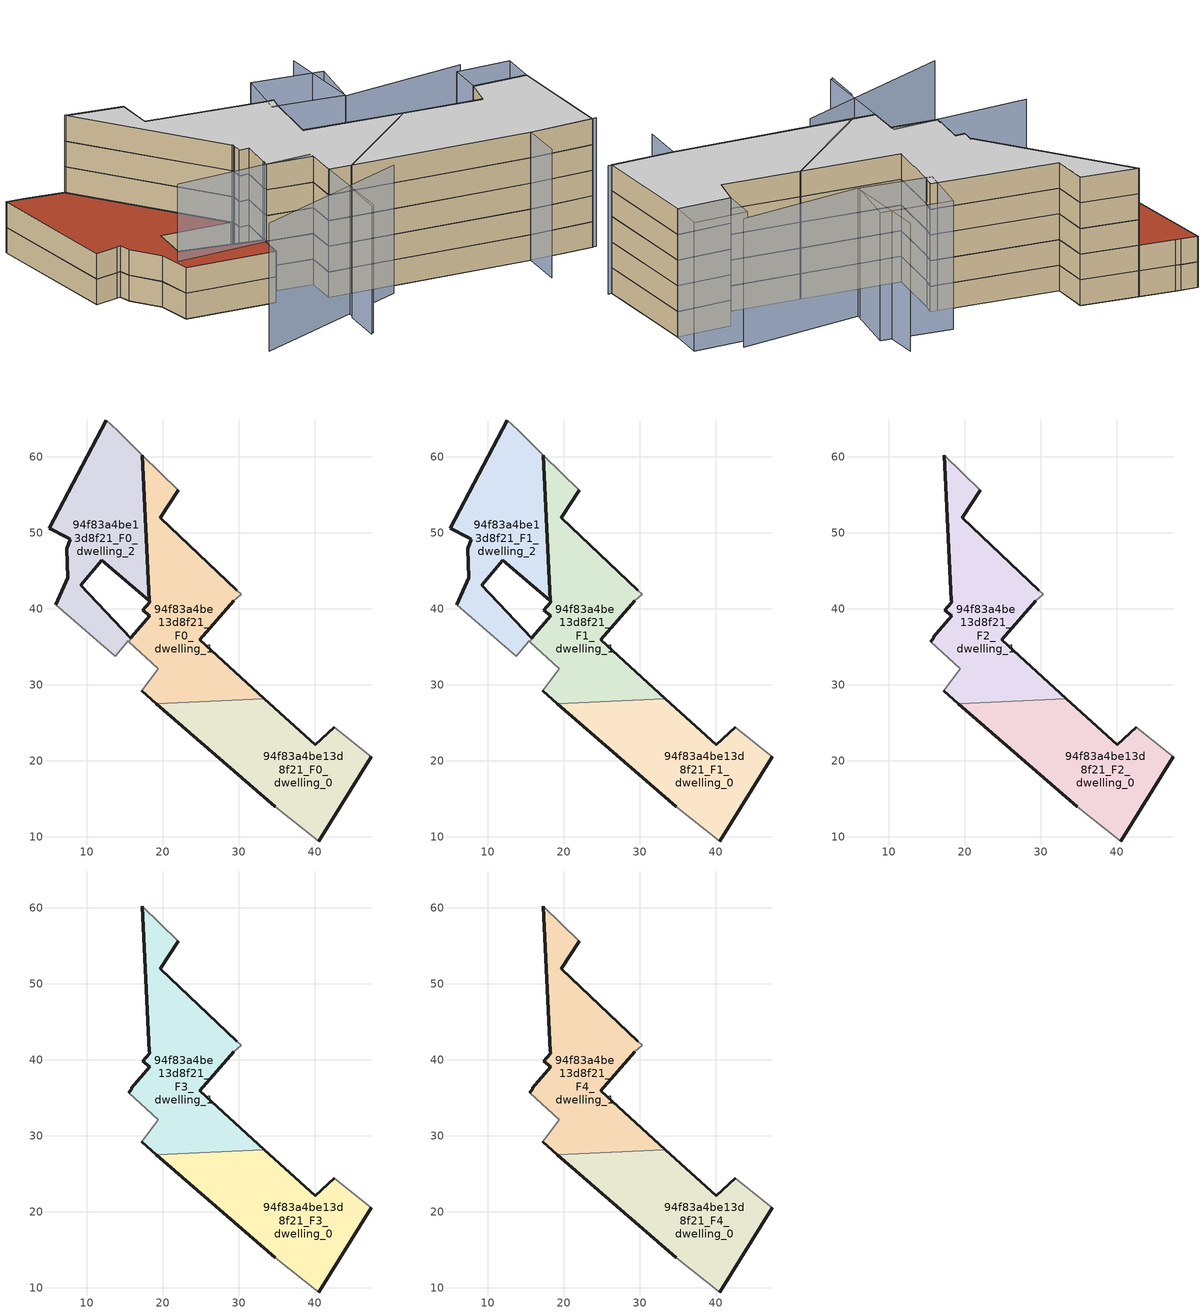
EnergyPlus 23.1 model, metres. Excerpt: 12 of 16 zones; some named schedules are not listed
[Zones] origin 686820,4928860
94f83a4be13d8f21_F0_dwelling_0
 floor ground (EU_floor_Construction): 40.56,9.43 47.47,20.53 42.55,24.39 40.07,22.08 33.37,28.19 19.16,27.52 34.79,13.93 z0
 wall outside (EU_wall_Construction): 47.47,20.53 40.56,9.43 / 34.79,13.93 19.16,27.52 / 33.37,28.19 40.07,22.08 42.55,24.39 z0:3
 wall adiabatic (EU_wall_Construction): 42.55,24.39 47.47,20.53 / 40.56,9.43 34.79,13.93 z0:3
 wall to 94f83a4be13d8f21_F0_dwelling_1 (EU_wall_Construction): 19.16,27.52 33.37,28.19 z0:3
94f83a4be13d8f21_F0_dwelling_1
 floor ground (EU_floor_Construction): 33.37,28.19 24.87,35.93 29.33,41.08 30.34,41.95 29.72,42.47 19.67,52 22,55.57 17.28,60.25 18.19,41.05 18.32,40.93 18.2,40.79 17.39,39.8 18.29,39.11 18.28,39.09 15.87,36.26 15.94,36.18 15.53,35.69 19.37,32.11 17.2,29.21 19.16,27.52 z0
 wall outside (EU_wall_Construction): 22,55.57 19.67,52 29.72,42.47 / 29.33,41.08 24.87,35.93 33.37,28.19 / 19.16,27.52 17.2,29.21 / 15.94,36.18 15.87,36.26 18.28,39.09 18.29,39.11 17.39,39.8 18.2,40.79 18.32,40.93 18.19,41.05 17.28,60.25 z0:3
 wall adiabatic (EU_wall_Construction): 17.28,60.25 22,55.57 / 29.72,42.47 30.34,41.95 29.33,41.08 / 17.2,29.21 19.37,32.11 15.53,35.69 z0:3
 wall to 94f83a4be13d8f21_F0_dwelling_2 (EU_wall_Construction): 15.53,35.69 15.94,36.18 z0:3
94f83a4be13d8f21_F0_dwelling_2
 floor ground (EU_floor_Construction): 15.53,35.69 15.94,36.18 15.87,36.26 15.77,36.14 9.22,43.08 11.94,46.39 18.19,41.05 17.28,60.25 14.44,63.06 13.97,63.53 12.56,64.85 5.02,50.59 7.37,49.42 7.81,49.18 7.35,47.89 7.48,44.11 5.89,40.57 13.71,33.74 15.42,35.79 z0
 wall outside (EU_wall_Construction): 5.89,40.57 7.48,44.11 7.35,47.89 7.81,49.18 7.37,49.42 5.02,50.59 12.56,64.85 / 17.28,60.25 18.19,41.05 11.94,46.39 9.22,43.08 15.77,36.14 15.87,36.26 15.94,36.18 z0:3
 wall adiabatic (EU_wall_Construction): 12.56,64.85 13.97,63.53 14.44,63.06 17.28,60.25 / 15.53,35.69 15.42,35.79 13.71,33.74 5.89,40.57 z0:3
94f83a4be13d8f21_F1_dwelling_0
 floor to 94f83a4be13d8f21_F0_dwelling_0 (EU_floor_Construction): 40.56,9.43 47.47,20.53 42.55,24.39 40.07,22.08 33.37,28.19 19.16,27.52 34.79,13.93 z3
 wall outside (EU_wall_Construction): 47.47,20.53 40.56,9.43 / 34.79,13.93 19.16,27.52 / 33.37,28.19 40.07,22.08 42.55,24.39 z3:6
 wall adiabatic (EU_wall_Construction): 42.55,24.39 47.47,20.53 / 40.56,9.43 34.79,13.93 z3:6
 wall to 94f83a4be13d8f21_F1_dwelling_1 (EU_wall_Construction): 19.16,27.52 33.37,28.19 z3:6
94f83a4be13d8f21_F1_dwelling_1
 floor to 94f83a4be13d8f21_F0_dwelling_1 (EU_floor_Construction): 33.37,28.19 24.87,35.93 29.33,41.08 30.34,41.95 29.72,42.47 19.67,52 22,55.57 17.28,60.25 18.19,41.05 18.32,40.93 18.2,40.79 17.39,39.8 18.29,39.11 18.28,39.09 15.87,36.26 15.94,36.18 15.53,35.69 19.37,32.11 17.2,29.21 19.16,27.52 z3
 wall outside (EU_wall_Construction): 22,55.57 19.67,52 29.72,42.47 / 29.33,41.08 24.87,35.93 33.37,28.19 / 19.16,27.52 17.2,29.21 / 15.94,36.18 15.87,36.26 18.28,39.09 18.29,39.11 17.39,39.8 18.2,40.79 18.32,40.93 18.19,41.05 17.28,60.25 z3:6
 wall adiabatic (EU_wall_Construction): 17.28,60.25 22,55.57 / 29.72,42.47 30.34,41.95 29.33,41.08 / 17.2,29.21 19.37,32.11 15.53,35.69 z3:6
 wall to 94f83a4be13d8f21_F1_dwelling_2 (EU_wall_Construction): 15.53,35.69 15.94,36.18 z3:6
94f83a4be13d8f21_F1_dwelling_2
 floor to 94f83a4be13d8f21_F0_dwelling_2 (EU_floor_Construction): 15.53,35.69 15.94,36.18 15.87,36.26 15.77,36.14 9.22,43.08 11.94,46.39 18.19,41.05 17.28,60.25 14.44,63.06 13.97,63.53 12.56,64.85 5.02,50.59 7.37,49.42 7.81,49.18 7.35,47.89 7.48,44.11 5.89,40.57 13.71,33.74 15.42,35.79 z3
 wall outside (EU_wall_Construction): 5.89,40.57 7.48,44.11 7.35,47.89 7.81,49.18 7.37,49.42 5.02,50.59 12.56,64.85 / 17.28,60.25 18.19,41.05 11.94,46.39 9.22,43.08 15.77,36.14 15.87,36.26 15.94,36.18 z3:6
 wall adiabatic (EU_wall_Construction): 12.56,64.85 13.97,63.53 14.44,63.06 17.28,60.25 / 15.53,35.69 15.42,35.79 13.71,33.74 5.89,40.57 z3:6
 roof outside (EU_roof_Construction): 14.44,63.06 17.28,60.25 18.19,41.05 11.94,46.39 9.22,43.08 15.77,36.14 15.87,36.26 15.94,36.18 15.53,35.69 15.42,35.79 13.71,33.74 5.89,40.57 7.48,44.11 7.35,47.89 7.81,49.18 7.37,49.42 5.02,50.59 12.56,64.85 13.97,63.53 z6
94f83a4be13d8f21_F2_dwelling_0
 floor to 94f83a4be13d8f21_F1_dwelling_0 (EU_floor_Construction): 40.56,9.43 47.47,20.53 42.55,24.39 40.07,22.08 33.37,28.19 19.16,27.52 34.79,13.93 z6
 wall outside (EU_wall_Construction): 47.47,20.53 40.56,9.43 / 34.79,13.93 19.16,27.52 / 33.37,28.19 40.07,22.08 42.55,24.39 z6:9
 wall adiabatic (EU_wall_Construction): 42.55,24.39 47.47,20.53 / 40.56,9.43 34.79,13.93 z6:9
 wall to 94f83a4be13d8f21_F2_dwelling_1 (EU_wall_Construction): 19.16,27.52 33.37,28.19 z6:9
94f83a4be13d8f21_F2_dwelling_1
 floor to 94f83a4be13d8f21_F1_dwelling_1 (EU_floor_Construction): 33.37,28.19 24.87,35.93 29.33,41.08 30.34,41.95 29.72,42.47 19.67,52 22,55.57 17.28,60.25 18.19,41.05 18.32,40.93 18.2,40.79 17.39,39.8 18.29,39.11 18.28,39.09 15.87,36.26 15.94,36.18 15.53,35.69 19.37,32.11 17.2,29.21 19.16,27.52 z6
 wall outside (EU_wall_Construction): 22,55.57 19.67,52 29.72,42.47 / 29.33,41.08 24.87,35.93 33.37,28.19 / 19.16,27.52 17.2,29.21 / 15.53,35.69 15.94,36.18 15.87,36.26 18.28,39.09 18.29,39.11 17.39,39.8 18.2,40.79 18.32,40.93 18.19,41.05 17.28,60.25 z6:9
 wall adiabatic (EU_wall_Construction): 17.28,60.25 22,55.57 / 29.72,42.47 30.34,41.95 29.33,41.08 / 17.2,29.21 19.37,32.11 15.53,35.69 z6:9
94f83a4be13d8f21_F3_dwelling_0
 floor to 94f83a4be13d8f21_F2_dwelling_0 (EU_floor_Construction): 40.56,9.43 47.47,20.53 42.55,24.39 40.07,22.08 33.37,28.19 19.16,27.52 34.79,13.93 z9
 wall outside (EU_wall_Construction): 47.47,20.53 40.56,9.43 / 34.79,13.93 19.16,27.52 / 33.37,28.19 40.07,22.08 42.55,24.39 z9:12
 wall adiabatic (EU_wall_Construction): 42.55,24.39 47.47,20.53 / 40.56,9.43 34.79,13.93 z9:12
 wall to 94f83a4be13d8f21_F3_dwelling_1 (EU_wall_Construction): 19.16,27.52 33.37,28.19 z9:12
94f83a4be13d8f21_F3_dwelling_1
 floor to 94f83a4be13d8f21_F2_dwelling_1 (EU_floor_Construction): 33.37,28.19 24.87,35.93 29.33,41.08 30.34,41.95 29.72,42.47 19.67,52 22,55.57 17.28,60.25 18.19,41.05 18.32,40.93 18.2,40.79 17.39,39.8 18.29,39.11 18.28,39.09 15.87,36.26 15.94,36.18 15.53,35.69 19.37,32.11 17.2,29.21 19.16,27.52 z9
 wall outside (EU_wall_Construction): 22,55.57 19.67,52 29.72,42.47 / 29.33,41.08 24.87,35.93 33.37,28.19 / 19.16,27.52 17.2,29.21 / 15.53,35.69 15.94,36.18 15.87,36.26 18.28,39.09 18.29,39.11 17.39,39.8 18.2,40.79 18.32,40.93 18.19,41.05 17.28,60.25 z9:12
 wall adiabatic (EU_wall_Construction): 17.28,60.25 22,55.57 / 29.72,42.47 30.34,41.95 29.33,41.08 / 17.2,29.21 19.37,32.11 15.53,35.69 z9:12
94f83a4be13d8f21_F4_dwelling_0
 floor to 94f83a4be13d8f21_F3_dwelling_0 (EU_floor_Construction): 40.56,9.43 47.47,20.53 42.55,24.39 40.07,22.08 33.37,28.19 19.16,27.52 34.79,13.93 z12
 wall outside (EU_wall_Construction): 47.47,20.53 40.56,9.43 / 34.79,13.93 19.16,27.52 / 33.37,28.19 40.07,22.08 42.55,24.39 z12:15
 wall adiabatic (EU_wall_Construction): 42.55,24.39 47.47,20.53 / 40.56,9.43 34.79,13.93 z12:15
 wall to 94f83a4be13d8f21_F4_dwelling_1 (EU_wall_Construction): 19.16,27.52 33.37,28.19 z12:15
 ceiling to 94f83a4be13d8f21_F5_dwelling_0 (EU_floor_Construction): 42.55,24.39 47.47,20.53 40.56,9.43 34.79,13.93 19.16,27.52 33.37,28.19 40.07,22.08 z15
94f83a4be13d8f21_F4_dwelling_1
 floor to 94f83a4be13d8f21_F3_dwelling_1 (EU_floor_Construction): 33.37,28.19 24.87,35.93 29.33,41.08 30.34,41.95 29.72,42.47 19.67,52 22,55.57 17.28,60.25 18.19,41.05 18.32,40.93 18.2,40.79 17.39,39.8 18.29,39.11 18.28,39.09 15.87,36.26 15.94,36.18 15.53,35.69 19.37,32.11 17.2,29.21 19.16,27.52 z12
 wall outside (EU_wall_Construction): 22,55.57 19.67,52 29.72,42.47 / 29.33,41.08 24.87,35.93 33.37,28.19 / 19.16,27.52 17.2,29.21 / 15.53,35.69 15.94,36.18 15.87,36.26 18.28,39.09 18.29,39.11 17.39,39.8 18.2,40.79 18.32,40.93 18.19,41.05 17.28,60.25 z12:15
 wall adiabatic (EU_wall_Construction): 17.28,60.25 22,55.57 / 29.72,42.47 30.34,41.95 29.33,41.08 / 17.2,29.21 19.37,32.11 15.53,35.69 z12:15
 ceiling to 94f83a4be13d8f21_F5_dwelling_1 (EU_floor_Construction): 22,55.57 19.67,52 29.72,42.47 30.34,41.95 29.33,41.08 24.87,35.93 33.37,28.19 19.16,27.52 17.2,29.21 19.37,32.11 15.53,35.69 15.94,36.18 15.87,36.26 18.28,39.09 18.29,39.11 17.39,39.8 18.2,40.79 18.32,40.93 18.19,41.05 17.28,60.25 z15
shading: 2.42,29.15 21.11,23.47 / 31.87,10.09 34.79,13.94 / 34.79,13.94 40.97,9.25 / 10.88,21.21 13.79,24.84 / 6.98,42.04 19.74,32.6 / 19.74,32.6 11.3,21.21 / 46.72,27.88 34.58,35.47 / 34.58,35.47 40.05,44.22 / 47.47,20.53 42.55,24.4 / 42.55,24.4 44.95,27.45 / 44.95,27.45 49.87,23.58 / 49.87,23.58 47.47,20.53 / 33.09,45.98 39.07,40.24 / 39.07,40.24 34.62,35.62 / 34.62,35.62 28.65,41.36 / 28.65,41.36 33.09,45.98 z0:15
[Building]
EU S2 Campaign: North Axis=0; Terrain=City; Solar Distribution=FullExterior
[Site:Location]
Bologna: Latitude=44.5; Longitude=11.25; Time Zone=1; Elevation=37
[SizingPeriod:WeatherFileDays]
AnnualSizingPeriod: Begin Month=1; Begin Day of Month=1; End Month=12; End Day of Month=31; Day of Week for Start Day=Monday; Use Weather File Daylight Saving Period=No; Use Weather File Rain and Snow Indicators=No
[MATERIAL]
EU_InternalMass_Material: Roughness=MediumRough; Thickness=0.1; Conductivity=1; Density=1800; Specific Heat=900; Thermal Absorptance=0.9; Solar Absorptance=0.7; Visible Absorptance=0.7
[MATERIAL:NOMASS] Roughness=MediumRough; Thermal Absorptance=0.9; Solar Absorptance=0.7; Visible Absorptance=0.7
Name | Thermal Resistance
EU_wall_NoMass | 0.905828
EU_roof_NoMass | 0.37593
EU_floor_NoMass | 0.67114
[CONSTRUCTION]
EU_wall_Construction: EU_wall_NoMass
EU_roof_Construction: EU_roof_NoMass
EU_floor_Construction: EU_floor_NoMass
EU_InternalMass_Construction: EU_InternalMass_Material
[ZONE] Type=1; Multiplier=1; Ceiling Height=autocalculate; Floor Area=autocalculate; Part of Total Floor Area=Yes
Name | Volume
94f83a4be13d8f21_F0_dwelling_0; 94f83a4be13d8f21_F1_dwelling_0; 94f83a4be13d8f21_F2_dwelling_0; 94f83a4be13d8f21_F3_dwelling_0; 94f83a4be13d8f21_F4_dwelling_0 | 712.41
94f83a4be13d8f21_F0_dwelling_1 | 740.233
94f83a4be13d8f21_F1_dwelling_1; 94f83a4be13d8f21_F2_dwelling_1; 94f83a4be13d8f21_F3_dwelling_1; 94f83a4be13d8f21_F4_dwelling_1 | 740.232
94f83a4be13d8f21_F0_dwelling_2 | 669.683
94f83a4be13d8f21_F1_dwelling_2 | 669.682
[INTERNALMASS] Construction=EU_InternalMass_Construction
Name | Zone or ZoneList | Surface Area
94f83a4be13d8f21_F0_dwelling_0_EU_InternalMass | 94f83a4be13d8f21_F0_dwelling_0 | 237.466
94f83a4be13d8f21_F0_dwelling_1_EU_InternalMass | 94f83a4be13d8f21_F0_dwelling_1 | 246.746
94f83a4be13d8f21_F0_dwelling_2_EU_InternalMass | 94f83a4be13d8f21_F0_dwelling_2 | 223.221
94f83a4be13d8f21_F1_dwelling_0_EU_InternalMass | 94f83a4be13d8f21_F1_dwelling_0 | 237.466
94f83a4be13d8f21_F1_dwelling_1_EU_InternalMass | 94f83a4be13d8f21_F1_dwelling_1 | 246.746
94f83a4be13d8f21_F1_dwelling_2_EU_InternalMass | 94f83a4be13d8f21_F1_dwelling_2 | 223.221
94f83a4be13d8f21_F2_dwelling_0_EU_InternalMass | 94f83a4be13d8f21_F2_dwelling_0 | 450.186
94f83a4be13d8f21_F2_dwelling_1_EU_InternalMass | 94f83a4be13d8f21_F2_dwelling_1 | 257.25
94f83a4be13d8f21_F3_dwelling_0_EU_InternalMass | 94f83a4be13d8f21_F3_dwelling_0 | 450.186
94f83a4be13d8f21_F3_dwelling_1_EU_InternalMass | 94f83a4be13d8f21_F3_dwelling_1 | 257.25
94f83a4be13d8f21_F4_dwelling_0_EU_InternalMass | 94f83a4be13d8f21_F4_dwelling_0 | 450.186
94f83a4be13d8f21_F4_dwelling_1_EU_InternalMass | 94f83a4be13d8f21_F4_dwelling_1 | 257.25
[OTHEREQUIPMENT] Fuel Type=Electricity; Design Level Calculation Method=Watts/Area; Power per Zone Floor Area=1; Fraction Latent=0; Fraction Radiant=0; Fraction Lost=0; Carbon Dioxide Generation Rate=0; EndUse Subcategory=EU_Step8_InternalGains
Name | Zone or ZoneList or Space or SpaceList | Schedule
EU_Step8_InternalGain_94f83a4be13d8f21_F0_dwelling_0_f000 | 94f83a4be13d8f21_F0_dwelling_0 | EU_Step8_GainSchedule_94f83a4be13d8f21_F0_dwelling_0_f000
EU_Step8_InternalGain_94f83a4be13d8f21_F0_dwelling_1_f000 | 94f83a4be13d8f21_F0_dwelling_1 | EU_Step8_GainSchedule_94f83a4be13d8f21_F0_dwelling_1_f000
EU_Step8_InternalGain_94f83a4be13d8f21_F0_dwelling_2_f000 | 94f83a4be13d8f21_F0_dwelling_2 | EU_Step8_GainSchedule_94f83a4be13d8f21_F0_dwelling_2_f000
EU_Step8_InternalGain_94f83a4be13d8f21_F1_dwelling_0_f000 | 94f83a4be13d8f21_F1_dwelling_0 | EU_Step8_GainSchedule_94f83a4be13d8f21_F1_dwelling_0_f000
EU_Step8_InternalGain_94f83a4be13d8f21_F1_dwelling_1_f000 | 94f83a4be13d8f21_F1_dwelling_1 | EU_Step8_GainSchedule_94f83a4be13d8f21_F1_dwelling_1_f000
EU_Step8_InternalGain_94f83a4be13d8f21_F1_dwelling_2_f000 | 94f83a4be13d8f21_F1_dwelling_2 | EU_Step8_GainSchedule_94f83a4be13d8f21_F1_dwelling_2_f000
EU_Step8_InternalGain_94f83a4be13d8f21_F2_dwelling_0_f000 | 94f83a4be13d8f21_F2_dwelling_0 | EU_Step8_GainSchedule_94f83a4be13d8f21_F2_dwelling_0_f000
EU_Step8_InternalGain_94f83a4be13d8f21_F2_dwelling_1_f000 | 94f83a4be13d8f21_F2_dwelling_1 | EU_Step8_GainSchedule_94f83a4be13d8f21_F2_dwelling_1_f000
EU_Step8_InternalGain_94f83a4be13d8f21_F3_dwelling_0_f000 | 94f83a4be13d8f21_F3_dwelling_0 | EU_Step8_GainSchedule_94f83a4be13d8f21_F3_dwelling_0_f000
EU_Step8_InternalGain_94f83a4be13d8f21_F3_dwelling_1_f000 | 94f83a4be13d8f21_F3_dwelling_1 | EU_Step8_GainSchedule_94f83a4be13d8f21_F3_dwelling_1_f000
EU_Step8_InternalGain_94f83a4be13d8f21_F4_dwelling_0_f000 | 94f83a4be13d8f21_F4_dwelling_0 | EU_Step8_GainSchedule_94f83a4be13d8f21_F4_dwelling_0_f000
EU_Step8_InternalGain_94f83a4be13d8f21_F4_dwelling_1_f000 | 94f83a4be13d8f21_F4_dwelling_1 | EU_Step8_GainSchedule_94f83a4be13d8f21_F4_dwelling_1_f000
[ZONEVENTILATION:DESIGNFLOWRATE] Schedule=EU_AlwaysOn; Design Flow Rate Calculation Method=AirChanges/Hour; Air Changes per Hour=0.73129; Ventilation Type=Natural; Fan Pressure Rise=0; Fan Total Efficiency=1; Constant Term Coefficient=1; Temperature Term Coefficient=0; Velocity Term Coefficient=0; Velocity Squared Term Coefficient=0; Minimum Indoor Temperature=-100; Maximum Indoor Temperature=100; Delta Temperature=-100; Minimum Outdoor Temperature=-100; Maximum Outdoor Temperature=100; Maximum Wind Speed=40
Name | Zone or ZoneList or Space or SpaceList
EU_ConstantAir_94f83a4be13d8f21_F0_dwelling_0 | 94f83a4be13d8f21_F0_dwelling_0
EU_ConstantAir_94f83a4be13d8f21_F0_dwelling_1 | 94f83a4be13d8f21_F0_dwelling_1
EU_ConstantAir_94f83a4be13d8f21_F0_dwelling_2 | 94f83a4be13d8f21_F0_dwelling_2
EU_ConstantAir_94f83a4be13d8f21_F1_dwelling_0 | 94f83a4be13d8f21_F1_dwelling_0
EU_ConstantAir_94f83a4be13d8f21_F1_dwelling_1 | 94f83a4be13d8f21_F1_dwelling_1
EU_ConstantAir_94f83a4be13d8f21_F1_dwelling_2 | 94f83a4be13d8f21_F1_dwelling_2
EU_ConstantAir_94f83a4be13d8f21_F2_dwelling_0 | 94f83a4be13d8f21_F2_dwelling_0
EU_ConstantAir_94f83a4be13d8f21_F2_dwelling_1 | 94f83a4be13d8f21_F2_dwelling_1
EU_ConstantAir_94f83a4be13d8f21_F3_dwelling_0 | 94f83a4be13d8f21_F3_dwelling_0
EU_ConstantAir_94f83a4be13d8f21_F3_dwelling_1 | 94f83a4be13d8f21_F3_dwelling_1
EU_ConstantAir_94f83a4be13d8f21_F4_dwelling_0 | 94f83a4be13d8f21_F4_dwelling_0
EU_ConstantAir_94f83a4be13d8f21_F4_dwelling_1 | 94f83a4be13d8f21_F4_dwelling_1
[HVACTEMPLATE:THERMOSTAT] Constant Heating Setpoint=20; Constant Cooling Setpoint=50
EU_HeatOnly_94f83a4be13d8f21_F0_dwelling_0; EU_HeatOnly_94f83a4be13d8f21_F0_dwelling_1; EU_HeatOnly_94f83a4be13d8f21_F0_dwelling_2; EU_HeatOnly_94f83a4be13d8f21_F1_dwelling_0; EU_HeatOnly_94f83a4be13d8f21_F1_dwelling_1; EU_HeatOnly_94f83a4be13d8f21_F1_dwelling_2; EU_HeatOnly_94f83a4be13d8f21_F2_dwelling_0; EU_HeatOnly_94f83a4be13d8f21_F2_dwelling_1; EU_HeatOnly_94f83a4be13d8f21_F3_dwelling_0; EU_HeatOnly_94f83a4be13d8f21_F3_dwelling_1; EU_HeatOnly_94f83a4be13d8f21_F4_dwelling_0; EU_HeatOnly_94f83a4be13d8f21_F4_dwelling_1; EU_HeatOnly_94f83a4be13d8f21_F5_dwelling_0; EU_HeatOnly_94f83a4be13d8f21_F5_dwelling_1; EU_HeatOnly_94f83a4be13d8f21_F6_dwelling_0; EU_HeatOnly_94f83a4be13d8f21_F6_dwelling_1
[HVACTEMPLATE:ZONE:IDEALLOADSAIRSYSTEM] System Availability Schedule=EU_AlwaysOn; Maximum Heating Supply Air Temperature=50; Minimum Cooling Supply Air Temperature=13; Maximum Heating Supply Air Humidity Ratio=0.0156; Minimum Cooling Supply Air Humidity Ratio=0.0077; Heating Limit=NoLimit; Cooling Limit=NoLimit; Heating Availability Schedule=EU_AlwaysOn; Cooling Availability Schedule=EU_CoolingOff; Dehumidification Control Type=ConstantSensibleHeatRatio; Cooling Sensible Heat Ratio=0.7; Dehumidification Setpoint=60; Humidification Control Type=None; Humidification Setpoint=30; Outdoor Air Method=None; Outdoor Air Flow Rate per Person=0.00944; Outdoor Air Flow Rate per Zone Floor Area=0; Outdoor Air Flow Rate per Zone=0; Demand Controlled Ventilation Type=None; Outdoor Air Economizer Type=NoEconomizer; Heat Recovery Type=None; Sensible Heat Recovery Effectiveness=0.7; Latent Heat Recovery Effectiveness=0.65
Name | Template Thermostat
94f83a4be13d8f21_F0_dwelling_0 | EU_HeatOnly_94f83a4be13d8f21_F0_dwelling_0
94f83a4be13d8f21_F0_dwelling_1 | EU_HeatOnly_94f83a4be13d8f21_F0_dwelling_1
94f83a4be13d8f21_F0_dwelling_2 | EU_HeatOnly_94f83a4be13d8f21_F0_dwelling_2
